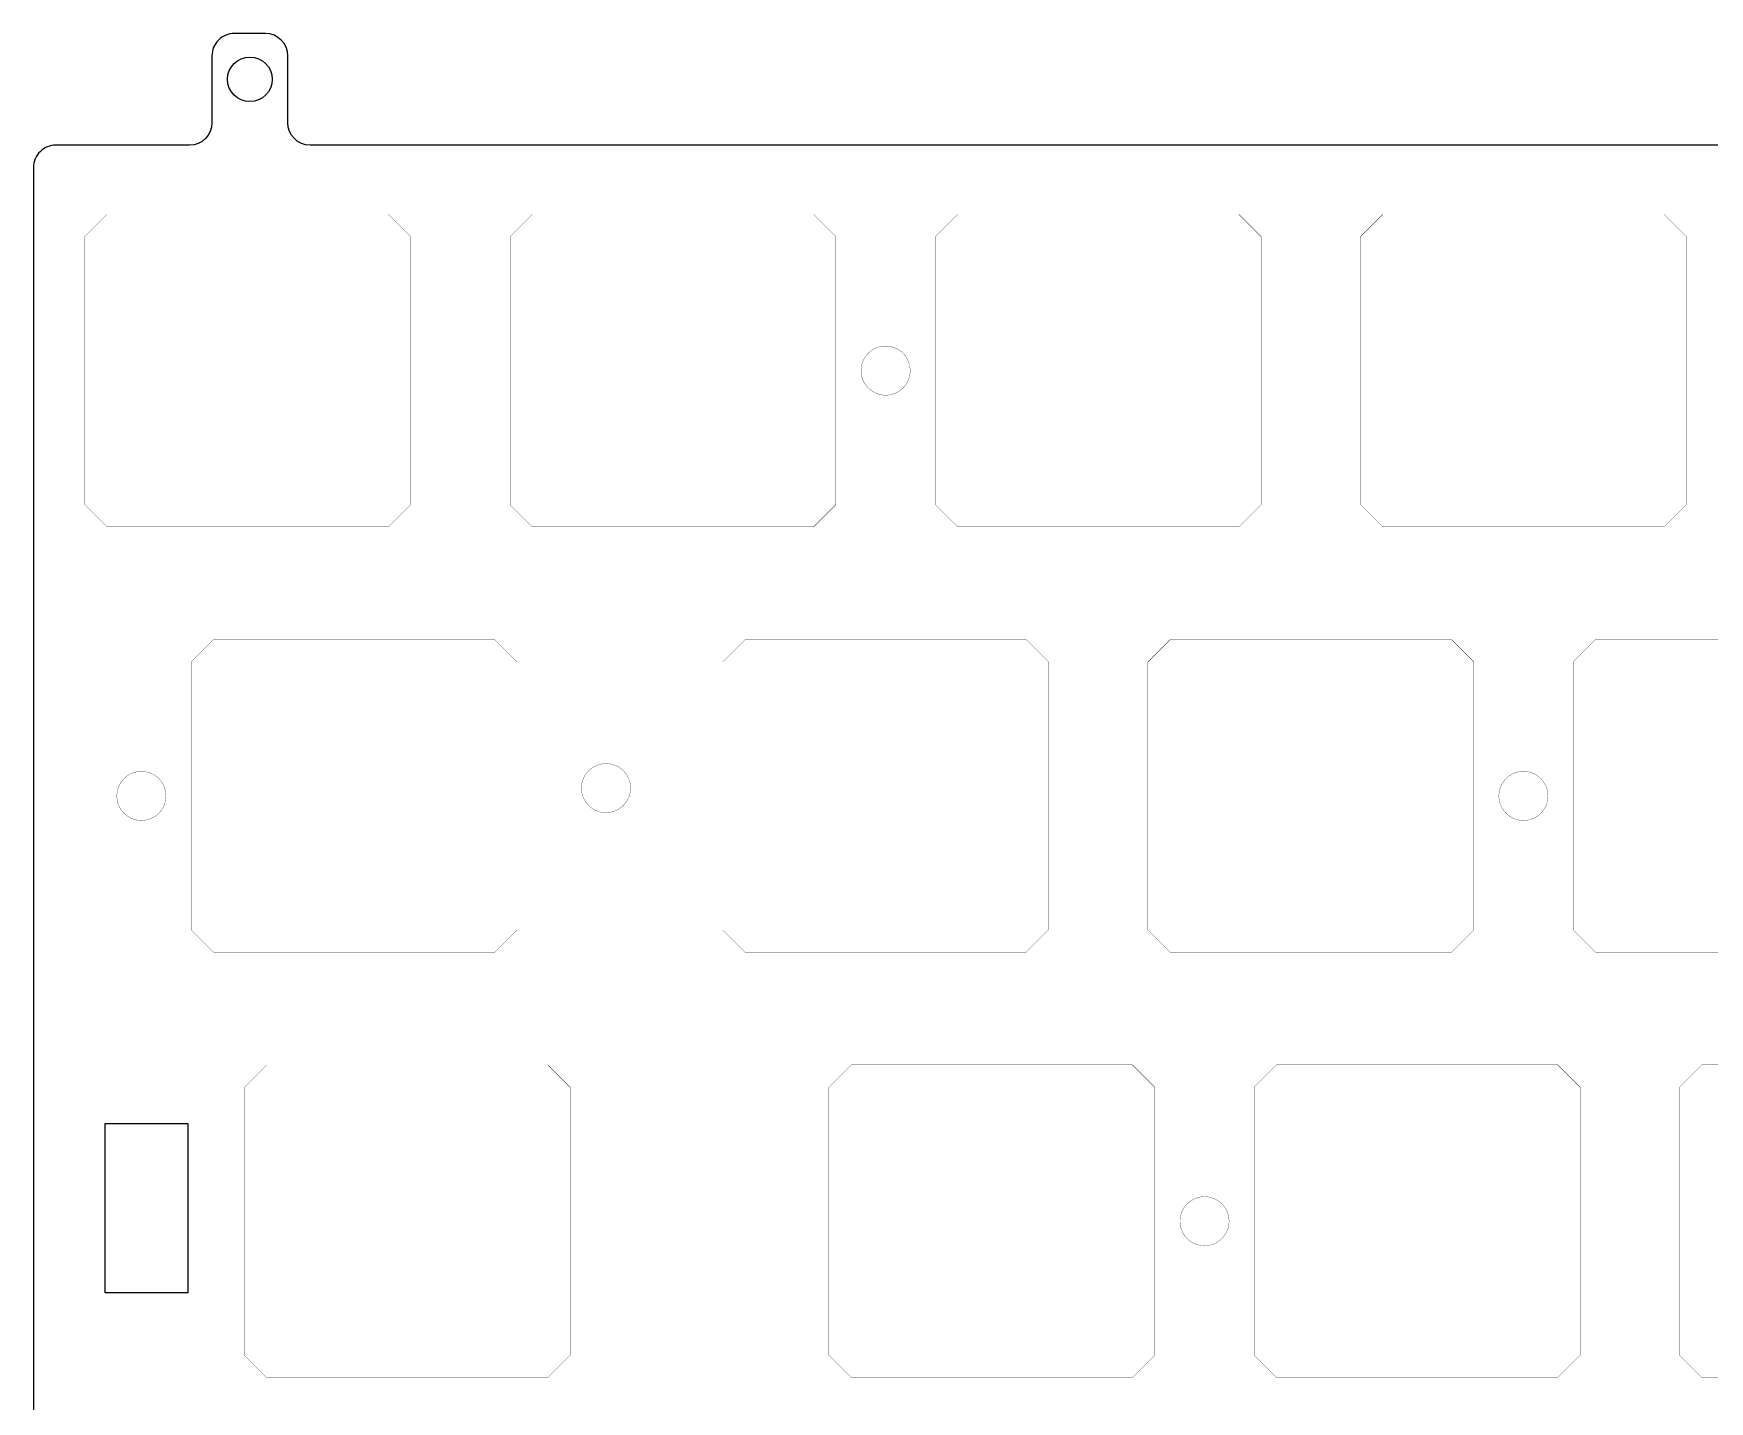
# Model space of a CAD drawing. Header units: millimetres. Extents: x 119 to 405, y 14 to 121.
# Drawn here: x 119 to 194.1, y 59.4 to 120.7 of the extents above; entities that cross this region are included whole.
import ezdxf

# ---------------------------------------------------------------- set-up
doc = ezdxf.new("R2010")
doc.units = ezdxf.units.MM
doc.layers.add('Mechanical1', color=6, linetype='Continuous')

msp = doc.modelspace()

# ---------------------------------------------------------------- linework, layer by layer
at = {"color": 7, "true_color": 0xffffff}
for points in [[(128.0041860853462, 120.7095277672248, 0.4142135623730951), (127.0041860853462, 119.7095277672248), (127.0041860853489, 116.7095272257442, -0.4142135623730951), (126.0041860853471, 115.7095272257442), (120.0121130444558, 115.7095272257451, 0.4142135623733615), (119.0121130444558, 114.7095272257437), (119.0121130444558, 20.25972022574399, 0.4142135623729621), (120.0121130444558, 19.25972022574422), (126.0041860853471, 19.25972022574422, -0.4142135623730951), (127.0041860853462, 18.25972022574376), (127.0041860853489, 15.25971968426313, 0.4142135623730951), (128.0041860853462, 14.25971968426313)], [(216.225475146708, 116.7095272257442), (216.2254751467072, 119.709527199234, 0.4142135623730951), (215.2254751467071, 120.709527199234), (213.8254751467093, 120.709527199234, 0.4142135623730951), (212.8254751467093, 119.709527199234), (212.8254751467066, 116.7095272257442, -0.4142135623730951), (211.8254751467066, 115.7095272257437), (131.4041860682009, 115.7095277723691, -0.4142135573506752), (130.4041860853485, 116.7095277723691), (130.4041860853458, 119.7095277672248, 0.4142135623730951), (129.4041860853467, 120.7095277672248), (128.0041860853462, 120.7095277672248)]]:
    msp.add_lwpolyline(points, format="xyb", dxfattribs=at)
msp.add_lwpolyline([(122.2194198034904, 71.8844711986136), (125.9183261459893, 71.8844711986136), (125.9183261459893, 64.30881643587657), (122.2194198034904, 64.30881643587657)], close=True, dxfattribs=at)
msp.add_circle((128.7041838861769, 118.6579248284698), 1, dxfattribs=at)
at = {"layer": 'Mechanical1', "color": 7, "true_color": 0xffffff}
for points, const_width in [([(121.3091179238799, 111.6108853479851), (122.3091184638797, 112.6108858879851)], 0.0127), ([(121.6091173238801, 112.1108868879852), (121.6091198638805, 112.1108868879852)], 0.00100076), ([(122.3091184638797, 112.6108858879851), (134.9091186638798, 112.6108858879851)], 0.0127), ([(134.9091186638798, 112.6108858879851), (135.9091192038795, 111.6108853479851)], 0.0127), ([(140.3591179238801, 111.6108853479851), (141.3591184638799, 112.6108858879851)], 0.0127), ([(141.3591184638799, 112.6108858879851), (153.9591186638799, 112.6108858879851)], 0.0127), ([(153.9591186638799, 112.6108858879851), (154.9591192038806, 111.6108853479851)], 0.0127), ([(159.4091179238803, 111.6108853479851), (160.4091184638801, 112.6108858879851)], 0.0127), ([(160.4091184638801, 112.6108858879851), (173.0091186638801, 112.6108858879851)], 0.0127), ([(173.0091186638801, 112.6108858879851), (174.0091192038799, 111.6108853479851)], 0.0127), ([(178.4591179238796, 111.6108853479851), (179.4591184638802, 112.6108858879851)], 0.0127), ([(179.4591184638802, 112.6108858879851), (192.0591186638803, 112.6108858879851)], 0.0127), ([(192.0591186638803, 112.6108858879851), (193.05911920388, 111.6108853479851)], 0.0127), ([(121.3091179238799, 99.61088648798511), (121.3091179238799, 111.6108853479851)], 0.0127), ([(135.9091192038795, 99.61088648798511), (135.9091192038795, 111.6108853479851)], 0.0127), ([(140.3591179238801, 99.61088648798511), (140.3591179238801, 111.6108853479851)], 0.0127), ([(154.9591192038806, 99.61088648798511), (154.9591192038806, 111.6108853479851)], 0.0127), ([(159.4091179238803, 99.61088648798511), (159.4091179238803, 111.6108853479851)], 0.0127), ([(174.0091192038799, 99.61088648798511), (174.0091192038799, 111.6108853479851)], 0.0127), ([(178.4591179238796, 99.61088648798511), (178.4591179238796, 111.6108853479851)], 0.0127), ([(193.05911920388, 99.61088648798511), (193.05911920388, 111.6108853479851)], 0.0127), ([(121.3091179238799, 99.61088648798511), (122.3091184638797, 98.61088594798514)], 0.0127), ([(134.9091186638798, 98.61088594798514), (135.9091192038795, 99.61088648798511)], 0.0127), ([(140.3591179238801, 99.61088648798511), (141.3591184638799, 98.61088594798514)], 0.0127), ([(153.9591186638799, 98.61088594798514), (154.9591192038806, 99.61088648798511)], 0.0127), ([(159.4091179238803, 99.61088648798511), (160.4091184638801, 98.61088594798514)], 0.0127), ([(173.0091186638801, 98.61088594798514), (174.0091192038799, 99.61088648798511)], 0.0127), ([(178.4591179238796, 99.61088648798511), (179.4591184638802, 98.61088594798514)], 0.0127), ([(192.0591186638803, 98.61088594798514), (193.05911920388, 99.61088648798511)], 0.0127), ([(122.3091184638797, 98.61088594798514), (134.9091186638798, 98.61088594798514)], 0.0127), ([(141.3591184638799, 98.61088594798514), (153.9591186638799, 98.61088594798514)], 0.0127), ([(160.4091184638801, 98.61088594798514), (173.0091186638801, 98.61088594798514)], 0.0127), ([(179.4591184638802, 98.61088594798514), (192.0591186638803, 98.61088594798514)], 0.0127), ([(126.0716179238807, 92.56088534798516), (127.0716184638804, 93.56088588798514)], 0.0127), ([(127.0716184638804, 93.56088588798514), (139.6716186638805, 93.56088588798514)], 0.0127), ([(139.6716186638805, 93.56088588798514), (140.6716192038802, 92.56088534798516)], 0.0127), ([(149.8841179238807, 92.56088534798516), (150.8841184638804, 93.56088588798514)], 0.0127), ([(150.8841184638804, 93.56088588798514), (163.4841186638805, 93.56088588798514)], 0.0127), ([(163.4841186638805, 93.56088588798514), (164.4841192038802, 92.56088534798516)], 0.0127), ([(168.93411792388, 92.56088534798516), (169.9341184638797, 93.56088588798514)], 0.0127), ([(169.9341184638797, 93.56088588798514), (182.5341186638798, 93.56088588798514)], 0.0127), ([(182.5341186638798, 93.56088588798514), (183.5341192038795, 92.56088534798516)], 0.0127), ([(187.9841179238801, 92.56088534798516), (188.9841184638799, 93.56088588798514)], 0.0127), ([(188.9841184638799, 93.56088588798514), (201.5841186638799, 93.56088588798514)], 0.0127), ([(126.0716179238807, 80.56088648798516), (126.0716179238807, 92.56088534798516)], 0.0127), ([(140.6716192038802, 80.56088648798516), (140.6716192038802, 92.56088534798516)], 0.0127), ([(149.8841179238807, 80.56088648798516), (149.8841179238807, 92.56088534798516)], 0.0127), ([(164.4841192038802, 80.56088648798516), (164.4841192038802, 92.56088534798516)], 0.0127), ([(168.93411792388, 80.56088648798516), (168.93411792388, 92.56088534798516)], 0.0127), ([(183.5341192038795, 80.56088648798516), (183.5341192038795, 92.56088534798516)], 0.0127), ([(187.9841179238801, 80.56088648798516), (187.9841179238801, 92.56088534798516)], 0.0127), ([(126.0716179238807, 80.56088648798516), (127.0716184638804, 79.56088594798518)], 0.0127), ([(139.6716186638805, 79.56088594798518), (140.6716192038802, 80.56088648798516)], 0.0127), ([(149.8841179238807, 80.56088648798516), (150.8841184638804, 79.56088594798518)], 0.0127), ([(163.4841186638805, 79.56088594798518), (164.4841192038802, 80.56088648798516)], 0.0127), ([(168.93411792388, 80.56088648798516), (169.9341184638797, 79.56088594798518)], 0.0127), ([(182.5341186638798, 79.56088594798518), (183.5341192038795, 80.56088648798516)], 0.0127), ([(187.9841179238801, 80.56088648798516), (188.9841184638799, 79.56088594798518)], 0.0127), ([(127.0716184638804, 79.56088594798518), (139.6716186638805, 79.56088594798518)], 0.0127), ([(150.8841184638804, 79.56088594798518), (163.4841186638805, 79.56088594798518)], 0.0127), ([(169.9341184638797, 79.56088594798518), (182.5341186638798, 79.56088594798518)], 0.0127), ([(188.9841184638799, 79.56088594798518), (201.5841186638799, 79.56088594798518)], 0.0127), ([(128.4528679238806, 73.50771034798515), (129.4528684638803, 74.50771088798513)], 0.0127), ([(129.4528684638803, 74.50771088798513), (142.0528686638804, 74.50771088798513)], 0.0127), ([(142.0528686638804, 74.50771088798513), (143.0528692038806, 73.50771034798515)], 0.0127), ([(154.6466179238796, 73.5108853479852), (155.6466184638802, 74.51088588798518)], 0.0127), ([(154.6466179238805, 73.50771034798515), (155.6466184638802, 74.50771088798513)], 0.0127), ([(155.6466184638802, 74.51088588798518), (168.2466186638803, 74.51088588798518)], 0.0127), ([(155.6466184638802, 74.50771088798513), (168.2466186638803, 74.50771088798513)], 0.0127), ([(168.2466186638803, 74.51088588798518), (169.24661920388, 73.5108853479852)], 0.0127), ([(168.2466186638803, 74.50771088798513), (169.2466192038805, 73.50771034798515)], 0.0127), ([(173.6966179238807, 73.5108853479852), (174.6966184638804, 74.51088588798518)], 0.0127), ([(174.6966184638804, 74.51088588798518), (187.2966186638805, 74.51088588798518)], 0.0127), ([(187.2966186638805, 74.51088588798518), (188.2966192038802, 73.5108853479852)], 0.0127), ([(192.7466179238799, 73.5108853479852), (193.7466184638797, 74.51088588798518)], 0.0127), ([(193.7466184638797, 74.51088588798518), (206.3466186638798, 74.51088588798518)], 0.0127), ([(128.4528679238806, 61.50771148798515), (128.4528679238806, 73.50771034798515)], 0.0127), ([(143.0528692038806, 61.50771148798515), (143.0528692038806, 73.50771034798515)], 0.0127), ([(154.6466179238796, 61.5108864879852), (154.6466179238796, 73.5108853479852)], 0.0127), ([(154.6466179238805, 61.50771148798515), (154.6466179238805, 73.50771034798515)], 0.0127), ([(169.24661920388, 61.5108864879852), (169.24661920388, 73.5108853479852)], 0.0127), ([(169.2466192038805, 61.50771148798515), (169.2466192038805, 73.50771034798515)], 0.0127), ([(173.6966179238807, 61.5108864879852), (173.6966179238807, 73.5108853479852)], 0.0127), ([(188.2966192038802, 61.5108864879852), (188.2966192038802, 73.5108853479852)], 0.0127), ([(192.7466179238799, 61.5108864879852), (192.7466179238799, 73.5108853479852)], 0.0127), ([(128.4528679238806, 61.50771148798515), (129.4528684638803, 60.50771094798517)], 0.0127), ([(142.0528686638804, 60.50771094798517), (143.0528692038806, 61.50771148798515)], 0.0127), ([(154.6466179238796, 61.5108864879852), (155.6466184638802, 60.51088594798523)], 0.0127), ([(154.6466179238805, 61.50771148798515), (155.6466184638802, 60.50771094798517)], 0.0127), ([(168.2466186638803, 60.51088594798523), (169.24661920388, 61.5108864879852)], 0.0127), ([(168.2466186638803, 60.50771094798517), (169.2466192038805, 61.50771148798515)], 0.0127), ([(173.6966179238807, 61.5108864879852), (174.6966184638804, 60.51088594798523)], 0.0127), ([(187.2966186638805, 60.51088594798523), (188.2966192038802, 61.5108864879852)], 0.0127), ([(192.7466179238799, 61.5108864879852), (193.7466184638797, 60.51088594798523)], 0.0127), ([(129.4528684638803, 60.50771094798517), (142.0528686638804, 60.50771094798517)], 0.0127), ([(155.6466184638802, 60.51088594798523), (168.2466186638803, 60.51088594798523)], 0.0127), ([(155.6466184638802, 60.50771094798517), (168.2466186638803, 60.50771094798517)], 0.0127), ([(174.6966184638804, 60.51088594798523), (187.2966186638805, 60.51088594798523)], 0.0127), ([(193.7466184638797, 60.51088594798523), (206.3466186638798, 60.51088594798523)], 0.0127)]:
    msp.add_lwpolyline(points, dxfattribs=dict(at, const_width=const_width))
for points, const_width in [([(121.6088684038804, 112.1108868879852, 1), (121.6093662438797, 112.1108868879852, 1)], 0.00050038), ([(121.60887094388, 112.1108868879852, 1), (121.6093687838802, 112.1108868879852, 1)], 0.00050038), ([(122.3059434638799, 112.6108858879851, 1), (122.3122934638795, 112.6108858879851, 1)], 0.00635), ([(122.3059434638799, 112.6108858879851, 1), (122.3122934638795, 112.6108858879851, 1)], 0.00635), ([(134.9059436638799, 112.6108858879851, 1), (134.9122936638796, 112.6108858879851, 1)], 0.00635), ([(134.9059436638799, 112.6108858879851, 1), (134.9122936638796, 112.6108858879851, 1)], 0.00635), ([(141.35594346388, 112.6108858879851, 1), (141.3622934638797, 112.6108858879851, 1)], 0.00635), ([(141.35594346388, 112.6108858879851, 1), (141.3622934638797, 112.6108858879851, 1)], 0.00635), ([(153.9559436638801, 112.6108858879851, 1), (153.9622936638807, 112.6108858879851, 1)], 0.00635), ([(153.9559436638801, 112.6108858879851, 1), (153.9622936638807, 112.6108858879851, 1)], 0.00635), ([(160.4059434638802, 112.6108858879851, 1), (160.4122934638799, 112.6108858879851, 1)], 0.00635), ([(160.4059434638802, 112.6108858879851, 1), (160.4122934638799, 112.6108858879851, 1)], 0.00635), ([(173.0059436638803, 112.6108858879851, 1), (173.01229366388, 112.6108858879851, 1)], 0.00635), ([(173.0059436638803, 112.6108858879851, 1), (173.01229366388, 112.6108858879851, 1)], 0.00635), ([(179.4559434638795, 112.6108858879851, 1), (179.4622934638801, 112.6108858879851, 1)], 0.00635), ([(179.4559434638795, 112.6108858879851, 1), (179.4622934638801, 112.6108858879851, 1)], 0.00635), ([(192.0559436638796, 112.6108858879851, 1), (192.0622936638801, 112.6108858879851, 1)], 0.00635), ([(192.0559436638796, 112.6108858879851, 1), (192.0622936638801, 112.6108858879851, 1)], 0.00635), ([(121.3059429238801, 111.6108853479851, 1), (121.3122929238798, 111.6108853479851, 1)], 0.00635), ([(121.3059429238801, 111.6108853479851, 1), (121.3122929238798, 111.6108853479851, 1)], 0.00635), ([(135.9059442038797, 111.6108853479851, 1), (135.9122942038802, 111.6108853479851, 1)], 0.00635), ([(135.9059442038797, 111.6108853479851, 1), (135.9122942038802, 111.6108853479851, 1)], 0.00635), ([(140.3559429238803, 111.6108853479851, 1), (140.36229292388, 111.6108853479851, 1)], 0.00635), ([(140.3559429238803, 111.6108853479851, 1), (140.36229292388, 111.6108853479851, 1)], 0.00635), ([(154.9559442038798, 111.6108853479851, 1), (154.9622942038804, 111.6108853479851, 1)], 0.00635), ([(154.9559442038798, 111.6108853479851, 1), (154.9622942038804, 111.6108853479851, 1)], 0.00635), ([(159.4059429238805, 111.6108853479851, 1), (159.4122929238801, 111.6108853479851, 1)], 0.00635), ([(159.4059429238805, 111.6108853479851, 1), (159.4122929238801, 111.6108853479851, 1)], 0.00635), ([(174.00594420388, 111.6108853479851, 1), (174.0122942038797, 111.6108853479851, 1)], 0.00635), ([(174.00594420388, 111.6108853479851, 1), (174.0122942038797, 111.6108853479851, 1)], 0.00635), ([(178.4559429238798, 111.6108853479851, 1), (178.4622929238803, 111.6108853479851, 1)], 0.00635), ([(178.4559429238798, 111.6108853479851, 1), (178.4622929238803, 111.6108853479851, 1)], 0.00635), ([(193.0559442038802, 111.6108853479851, 1), (193.0622942038799, 111.6108853479851, 1)], 0.00635), ([(193.0559442038802, 111.6108853479851, 1), (193.0622942038799, 111.6108853479851, 1)], 0.00635), ([(157.1809435638806, 106.7108875279851, 1), (157.1872935638803, 106.7108875279851, 1)], 0.00635), ([(157.1809435638806, 106.7108875279851, 1), (157.1872935638803, 106.7108875279851, 1)], 0.00635), ([(156.0809432238802, 105.6108871879852, 1), (156.0872932238799, 105.6108871879852, 1)], 0.00635), ([(156.0809432238802, 105.6108871879852, 1), (156.0872932238799, 105.6108871879852, 1)], 0.00635), ([(158.2809439038801, 105.6108871879852, 1), (158.2872939038807, 105.6108871879852, 1)], 0.00635), ([(158.2809439038801, 105.6108871879852, 1), (158.2872939038807, 105.6108871879852, 1)], 0.00635), ([(157.1809435638806, 104.5108868479852, 1), (157.1872935638803, 104.5108868479852, 1)], 0.00635), ([(157.1809435638806, 104.5108868479852, 1), (157.1872935638803, 104.5108868479852, 1)], 0.00635), ([(121.3059429238801, 99.61088648798511, 1), (121.3122929238798, 99.61088648798511, 1)], 0.00635), ([(121.3059429238801, 99.61088648798511, 1), (121.3122929238798, 99.61088648798511, 1)], 0.00635), ([(135.9059442038797, 99.61088648798511, 1), (135.9122942038802, 99.61088648798511, 1)], 0.00635), ([(135.9059442038797, 99.61088648798511, 1), (135.9122942038802, 99.61088648798511, 1)], 0.00635), ([(140.3559429238803, 99.61088648798511, 1), (140.36229292388, 99.61088648798511, 1)], 0.00635), ([(140.3559429238803, 99.61088648798511, 1), (140.36229292388, 99.61088648798511, 1)], 0.00635), ([(154.9559442038798, 99.61088648798511, 1), (154.9622942038804, 99.61088648798511, 1)], 0.00635), ([(154.9559442038798, 99.61088648798511, 1), (154.9622942038804, 99.61088648798511, 1)], 0.00635), ([(159.4059429238805, 99.61088648798511, 1), (159.4122929238801, 99.61088648798511, 1)], 0.00635), ([(159.4059429238805, 99.61088648798511, 1), (159.4122929238801, 99.61088648798511, 1)], 0.00635), ([(174.00594420388, 99.61088648798511, 1), (174.0122942038797, 99.61088648798511, 1)], 0.00635), ([(174.00594420388, 99.61088648798511, 1), (174.0122942038797, 99.61088648798511, 1)], 0.00635), ([(178.4559429238798, 99.61088648798511, 1), (178.4622929238803, 99.61088648798511, 1)], 0.00635), ([(178.4559429238798, 99.61088648798511, 1), (178.4622929238803, 99.61088648798511, 1)], 0.00635), ([(193.0559442038802, 99.61088648798511, 1), (193.0622942038799, 99.61088648798511, 1)], 0.00635), ([(193.0559442038802, 99.61088648798511, 1), (193.0622942038799, 99.61088648798511, 1)], 0.00635), ([(122.3059434638799, 98.61088594798514, 1), (122.3122934638795, 98.61088594798514, 1)], 0.00635), ([(122.3059434638799, 98.61088594798514, 1), (122.3122934638795, 98.61088594798514, 1)], 0.00635), ([(134.9059436638799, 98.61088594798514, 1), (134.9122936638796, 98.61088594798514, 1)], 0.00635), ([(134.9059436638799, 98.61088594798514, 1), (134.9122936638796, 98.61088594798514, 1)], 0.00635), ([(141.35594346388, 98.61088594798514, 1), (141.3622934638797, 98.61088594798514, 1)], 0.00635), ([(141.35594346388, 98.61088594798514, 1), (141.3622934638797, 98.61088594798514, 1)], 0.00635), ([(153.9559436638801, 98.61088594798514, 1), (153.9622936638807, 98.61088594798514, 1)], 0.00635), ([(153.9559436638801, 98.61088594798514, 1), (153.9622936638807, 98.61088594798514, 1)], 0.00635), ([(160.4059434638802, 98.61088594798514, 1), (160.4122934638799, 98.61088594798514, 1)], 0.00635), ([(160.4059434638802, 98.61088594798514, 1), (160.4122934638799, 98.61088594798514, 1)], 0.00635), ([(173.0059436638803, 98.61088594798514, 1), (173.01229366388, 98.61088594798514, 1)], 0.00635), ([(173.0059436638803, 98.61088594798514, 1), (173.01229366388, 98.61088594798514, 1)], 0.00635), ([(179.4559434638795, 98.61088594798514, 1), (179.4622934638801, 98.61088594798514, 1)], 0.00635), ([(179.4559434638795, 98.61088594798514, 1), (179.4622934638801, 98.61088594798514, 1)], 0.00635), ([(192.0559436638796, 98.61088594798514, 1), (192.0622936638801, 98.61088594798514, 1)], 0.00635), ([(192.0559436638796, 98.61088594798514, 1), (192.0622936638801, 98.61088594798514, 1)], 0.00635), ([(127.0684434638806, 93.56088588798514, 1), (127.0747934638802, 93.56088588798514, 1)], 0.00635), ([(127.0684434638806, 93.56088588798514, 1), (127.0747934638802, 93.56088588798514, 1)], 0.00635), ([(139.6684436638807, 93.56088588798514, 1), (139.6747936638803, 93.56088588798514, 1)], 0.00635), ([(139.6684436638807, 93.56088588798514, 1), (139.6747936638803, 93.56088588798514, 1)], 0.00635), ([(150.8809434638806, 93.56088588798514, 1), (150.8872934638803, 93.56088588798514, 1)], 0.00635), ([(150.8809434638806, 93.56088588798514, 1), (150.8872934638803, 93.56088588798514, 1)], 0.00635), ([(163.4809436638807, 93.56088588798514, 1), (163.4872936638803, 93.56088588798514, 1)], 0.00635), ([(163.4809436638807, 93.56088588798514, 1), (163.4872936638803, 93.56088588798514, 1)], 0.00635), ([(169.9309434638799, 93.56088588798514, 1), (169.9372934638795, 93.56088588798514, 1)], 0.00635), ([(169.9309434638799, 93.56088588798514, 1), (169.9372934638795, 93.56088588798514, 1)], 0.00635), ([(182.5309436638799, 93.56088588798514, 1), (182.5372936638796, 93.56088588798514, 1)], 0.00635), ([(182.5309436638799, 93.56088588798514, 1), (182.5372936638796, 93.56088588798514, 1)], 0.00635), ([(188.9809434638801, 93.56088588798514, 1), (188.9872934638806, 93.56088588798514, 1)], 0.00635), ([(188.9809434638801, 93.56088588798514, 1), (188.9872934638806, 93.56088588798514, 1)], 0.00635), ([(126.0684429238799, 92.56088534798516, 1), (126.0747929238796, 92.56088534798516, 1)], 0.00635), ([(126.0684429238799, 92.56088534798516, 1), (126.0747929238796, 92.56088534798516, 1)], 0.00635), ([(140.6684442038804, 92.56088534798516, 1), (140.6747942038801, 92.56088534798516, 1)], 0.00635), ([(140.6684442038804, 92.56088534798516, 1), (140.6747942038801, 92.56088534798516, 1)], 0.00635), ([(149.8809429238799, 92.56088534798516, 1), (149.8872929238796, 92.56088534798516, 1)], 0.00635), ([(149.8809429238799, 92.56088534798516, 1), (149.8872929238796, 92.56088534798516, 1)], 0.00635), ([(164.4809442038804, 92.56088534798516, 1), (164.4872942038801, 92.56088534798516, 1)], 0.00635), ([(164.4809442038804, 92.56088534798516, 1), (164.4872942038801, 92.56088534798516, 1)], 0.00635), ([(168.9309429238801, 92.56088534798516, 1), (168.9372929238798, 92.56088534798516, 1)], 0.00635), ([(168.9309429238801, 92.56088534798516, 1), (168.9372929238798, 92.56088534798516, 1)], 0.00635), ([(183.5309442038797, 92.56088534798516, 1), (183.5372942038802, 92.56088534798516, 1)], 0.00635), ([(183.5309442038797, 92.56088534798516, 1), (183.5372942038802, 92.56088534798516, 1)], 0.00635), ([(187.9809429238803, 92.56088534798516, 1), (187.98729292388, 92.56088534798516, 1)], 0.00635), ([(187.9809429238803, 92.56088534798516, 1), (187.98729292388, 92.56088534798516, 1)], 0.00635), ([(144.6559444838803, 88.01088682798502, 1), (144.66229448388, 88.01088682798502, 1)], 0.00635), ([(144.6559444838803, 88.01088682798502, 1), (144.66229448388, 88.01088682798502, 1)], 0.00635), ([(123.8434435638801, 87.66088752798498, 1), (123.8497935638806, 87.66088752798498, 1)], 0.00635), ([(123.8434435638801, 87.66088752798498, 1), (123.8497935638806, 87.66088752798498, 1)], 0.00635), ([(185.7559435638795, 87.66088752798498, 1), (185.7622935638801, 87.66088752798498, 1)], 0.00635), ([(185.7559435638795, 87.66088752798498, 1), (185.7622935638801, 87.66088752798498, 1)], 0.00635), ([(122.7434432238806, 86.56088718798526, 1), (122.7497932238802, 86.56088718798526, 1)], 0.00635), ([(122.7434432238806, 86.56088718798526, 1), (122.7497932238802, 86.56088718798526, 1)], 0.00635), ([(124.9434439038796, 86.56088718798526, 1), (124.9497939038801, 86.56088718798526, 1)], 0.00635), ([(124.9434439038796, 86.56088718798526, 1), (124.9497939038801, 86.56088718798526, 1)], 0.00635), ([(143.5559441438799, 86.91088648798507, 1), (143.5622941438796, 86.91088648798507, 1)], 0.00635), ([(143.5559441438799, 86.91088648798507, 1), (143.5622941438796, 86.91088648798507, 1)], 0.00635), ([(145.7559448238798, 86.91088648798507, 1), (145.7622948238804, 86.91088648798507, 1)], 0.00635), ([(145.7559448238798, 86.91088648798507, 1), (145.7622948238804, 86.91088648798507, 1)], 0.00635), ([(184.65594322388, 86.56088718798526, 1), (184.6622932238806, 86.56088718798526, 1)], 0.00635), ([(184.65594322388, 86.56088718798526, 1), (184.6622932238806, 86.56088718798526, 1)], 0.00635), ([(186.8559439038799, 86.56088718798526, 1), (186.8622939038796, 86.56088718798526, 1)], 0.00635), ([(186.8559439038799, 86.56088718798526, 1), (186.8622939038796, 86.56088718798526, 1)], 0.00635), ([(144.6559444838803, 85.81088614798512, 1), (144.66229448388, 85.81088614798512, 1)], 0.00635), ([(144.6559444838803, 85.81088614798512, 1), (144.66229448388, 85.81088614798512, 1)], 0.00635), ([(123.8434435638801, 85.46088684798508, 1), (123.8497935638806, 85.46088684798508, 1)], 0.00635), ([(123.8434435638801, 85.46088684798508, 1), (123.8497935638806, 85.46088684798508, 1)], 0.00635), ([(185.7559435638795, 85.46088684798508, 1), (185.7622935638801, 85.46088684798508, 1)], 0.00635), ([(185.7559435638795, 85.46088684798508, 1), (185.7622935638801, 85.46088684798508, 1)], 0.00635), ([(126.0684429238799, 80.56088648798516, 1), (126.0747929238796, 80.56088648798516, 1)], 0.00635), ([(126.0684429238799, 80.56088648798516, 1), (126.0747929238796, 80.56088648798516, 1)], 0.00635), ([(140.6684442038804, 80.56088648798516, 1), (140.6747942038801, 80.56088648798516, 1)], 0.00635), ([(140.6684442038804, 80.56088648798516, 1), (140.6747942038801, 80.56088648798516, 1)], 0.00635), ([(149.8809429238799, 80.56088648798516, 1), (149.8872929238796, 80.56088648798516, 1)], 0.00635), ([(149.8809429238799, 80.56088648798516, 1), (149.8872929238796, 80.56088648798516, 1)], 0.00635), ([(164.4809442038804, 80.56088648798516, 1), (164.4872942038801, 80.56088648798516, 1)], 0.00635), ([(164.4809442038804, 80.56088648798516, 1), (164.4872942038801, 80.56088648798516, 1)], 0.00635), ([(168.9309429238801, 80.56088648798516, 1), (168.9372929238798, 80.56088648798516, 1)], 0.00635), ([(168.9309429238801, 80.56088648798516, 1), (168.9372929238798, 80.56088648798516, 1)], 0.00635), ([(183.5309442038797, 80.56088648798516, 1), (183.5372942038802, 80.56088648798516, 1)], 0.00635), ([(183.5309442038797, 80.56088648798516, 1), (183.5372942038802, 80.56088648798516, 1)], 0.00635), ([(187.9809429238803, 80.56088648798516, 1), (187.98729292388, 80.56088648798516, 1)], 0.00635), ([(187.9809429238803, 80.56088648798516, 1), (187.98729292388, 80.56088648798516, 1)], 0.00635), ([(127.0684434638806, 79.56088594798518, 1), (127.0747934638802, 79.56088594798518, 1)], 0.00635), ([(127.0684434638806, 79.56088594798518, 1), (127.0747934638802, 79.56088594798518, 1)], 0.00635), ([(139.6684436638807, 79.56088594798518, 1), (139.6747936638803, 79.56088594798518, 1)], 0.00635), ([(139.6684436638807, 79.56088594798518, 1), (139.6747936638803, 79.56088594798518, 1)], 0.00635), ([(150.8809434638806, 79.56088594798518, 1), (150.8872934638803, 79.56088594798518, 1)], 0.00635), ([(150.8809434638806, 79.56088594798518, 1), (150.8872934638803, 79.56088594798518, 1)], 0.00635), ([(163.4809436638807, 79.56088594798518, 1), (163.4872936638803, 79.56088594798518, 1)], 0.00635), ([(163.4809436638807, 79.56088594798518, 1), (163.4872936638803, 79.56088594798518, 1)], 0.00635), ([(169.9309434638799, 79.56088594798518, 1), (169.9372934638795, 79.56088594798518, 1)], 0.00635), ([(169.9309434638799, 79.56088594798518, 1), (169.9372934638795, 79.56088594798518, 1)], 0.00635), ([(182.5309436638799, 79.56088594798518, 1), (182.5372936638796, 79.56088594798518, 1)], 0.00635), ([(182.5309436638799, 79.56088594798518, 1), (182.5372936638796, 79.56088594798518, 1)], 0.00635), ([(188.9809434638801, 79.56088594798518, 1), (188.9872934638806, 79.56088594798518, 1)], 0.00635), ([(188.9809434638801, 79.56088594798518, 1), (188.9872934638806, 79.56088594798518, 1)], 0.00635), ([(129.4496934638805, 74.50771088798513, 1), (129.4560434638801, 74.50771088798513, 1)], 0.00635), ([(129.4496934638805, 74.50771088798513, 1), (129.4560434638801, 74.50771088798513, 1)], 0.00635), ([(142.0496936638806, 74.50771088798513, 1), (142.0560436638807, 74.50771088798513, 1)], 0.00635), ([(142.0496936638806, 74.50771088798513, 1), (142.0560436638807, 74.50771088798513, 1)], 0.00635), ([(155.6434434638795, 74.51088588798518, 1), (155.6497934638801, 74.51088588798518, 1)], 0.00635), ([(155.6434434638795, 74.51088588798518, 1), (155.6497934638801, 74.51088588798518, 1)], 0.00635), ([(155.6434434638804, 74.50771088798513, 1), (155.6497934638805, 74.50771088798513, 1)], 0.00635), ([(155.6434434638804, 74.50771088798513, 1), (155.6497934638805, 74.50771088798513, 1)], 0.00635), ([(168.2434436638796, 74.51088588798518, 1), (168.2497936638801, 74.51088588798518, 1)], 0.00635), ([(168.2434436638796, 74.51088588798518, 1), (168.2497936638801, 74.51088588798518, 1)], 0.00635), ([(174.6934434638806, 74.51088588798518, 1), (174.6997934638802, 74.51088588798518, 1)], 0.00635), ([(174.6934434638806, 74.51088588798518, 1), (174.6997934638802, 74.51088588798518, 1)], 0.00635), ([(187.2934436638806, 74.51088588798518, 1), (187.2997936638803, 74.51088588798518, 1)], 0.00635), ([(187.2934436638806, 74.51088588798518, 1), (187.2997936638803, 74.51088588798518, 1)], 0.00635), ([(193.7434434638799, 74.51088588798518, 1), (193.7497934638795, 74.51088588798518, 1)], 0.00635), ([(193.7434434638799, 74.51088588798518, 1), (193.7497934638795, 74.51088588798518, 1)], 0.00635), ([(128.4496929238803, 73.50771034798515, 1), (128.4560429238804, 73.50771034798515, 1)], 0.00635), ([(128.4496929238803, 73.50771034798515, 1), (128.4560429238804, 73.50771034798515, 1)], 0.00635), ([(143.0496942038803, 73.50771034798515, 1), (143.0560442038804, 73.50771034798515, 1)], 0.00635), ([(143.0496942038803, 73.50771034798515, 1), (143.0560442038804, 73.50771034798515, 1)], 0.00635), ([(154.6434429238797, 73.5108853479852, 1), (154.6497929238803, 73.5108853479852, 1)], 0.00635), ([(154.6434429238797, 73.5108853479852, 1), (154.6497929238803, 73.5108853479852, 1)], 0.00635), ([(154.6434429238806, 73.50771034798515, 1), (154.6497929238803, 73.50771034798515, 1)], 0.00635), ([(154.6434429238806, 73.50771034798515, 1), (154.6497929238803, 73.50771034798515, 1)], 0.00635), ([(169.2434442038802, 73.5108853479852, 1), (169.2497942038799, 73.5108853479852, 1)], 0.00635), ([(169.2434442038802, 73.5108853479852, 1), (169.2497942038799, 73.5108853479852, 1)], 0.00635), ([(169.2434442038802, 73.50771034798515, 1), (169.2497942038803, 73.50771034798515, 1)], 0.00635), ([(169.2434442038802, 73.50771034798515, 1), (169.2497942038803, 73.50771034798515, 1)], 0.00635), ([(173.6934429238799, 73.5108853479852, 1), (173.6997929238796, 73.5108853479852, 1)], 0.00635), ([(173.6934429238799, 73.5108853479852, 1), (173.6997929238796, 73.5108853479852, 1)], 0.00635), ([(188.2934442038804, 73.5108853479852, 1), (188.2997942038801, 73.5108853479852, 1)], 0.00635), ([(188.2934442038804, 73.5108853479852, 1), (188.2997942038801, 73.5108853479852, 1)], 0.00635), ([(192.7434429238801, 73.5108853479852, 1), (192.7497929238798, 73.5108853479852, 1)], 0.00635), ([(192.7434429238801, 73.5108853479852, 1), (192.7497929238798, 73.5108853479852, 1)], 0.00635), ([(171.4684435638801, 68.61088752798503, 1), (171.4747935638806, 68.61088752798503, 1)], 0.00635), ([(171.4684435638801, 68.61088752798503, 1), (171.4747935638806, 68.61088752798503, 1)], 0.00635), ([(170.3684432238806, 67.51088718798508, 1), (170.3747932238802, 67.51088718798508, 1)], 0.00635), ([(170.3684432238806, 67.51088718798508, 1), (170.3747932238802, 67.51088718798508, 1)], 0.00635), ([(172.5684439038796, 67.51088718798508, 1), (172.5747939038801, 67.51088718798508, 1)], 0.00635), ([(172.5684439038796, 67.51088718798508, 1), (172.5747939038801, 67.51088718798508, 1)], 0.00635), ([(171.4684435638801, 66.41088684798513, 1), (171.4747935638806, 66.41088684798513, 1)], 0.00635), ([(171.4684435638801, 66.41088684798513, 1), (171.4747935638806, 66.41088684798513, 1)], 0.00635), ([(128.4496929238803, 61.50771148798515, 1), (128.4560429238804, 61.50771148798515, 1)], 0.00635), ([(128.4496929238803, 61.50771148798515, 1), (128.4560429238804, 61.50771148798515, 1)], 0.00635), ([(143.0496942038803, 61.50771148798515, 1), (143.0560442038804, 61.50771148798515, 1)], 0.00635), ([(143.0496942038803, 61.50771148798515, 1), (143.0560442038804, 61.50771148798515, 1)], 0.00635), ([(154.6434429238797, 61.5108864879852, 1), (154.6497929238803, 61.5108864879852, 1)], 0.00635), ([(154.6434429238797, 61.5108864879852, 1), (154.6497929238803, 61.5108864879852, 1)], 0.00635), ([(154.6434429238806, 61.50771148798515, 1), (154.6497929238803, 61.50771148798515, 1)], 0.00635), ([(154.6434429238806, 61.50771148798515, 1), (154.6497929238803, 61.50771148798515, 1)], 0.00635), ([(169.2434442038802, 61.5108864879852, 1), (169.2497942038799, 61.5108864879852, 1)], 0.00635), ([(169.2434442038802, 61.5108864879852, 1), (169.2497942038799, 61.5108864879852, 1)], 0.00635), ([(169.2434442038802, 61.50771148798515, 1), (169.2497942038803, 61.50771148798515, 1)], 0.00635), ([(169.2434442038802, 61.50771148798515, 1), (169.2497942038803, 61.50771148798515, 1)], 0.00635), ([(173.6934429238799, 61.5108864879852, 1), (173.6997929238796, 61.5108864879852, 1)], 0.00635), ([(173.6934429238799, 61.5108864879852, 1), (173.6997929238796, 61.5108864879852, 1)], 0.00635), ([(188.2934442038804, 61.5108864879852, 1), (188.2997942038801, 61.5108864879852, 1)], 0.00635), ([(188.2934442038804, 61.5108864879852, 1), (188.2997942038801, 61.5108864879852, 1)], 0.00635), ([(192.7434429238801, 61.5108864879852, 1), (192.7497929238798, 61.5108864879852, 1)], 0.00635), ([(192.7434429238801, 61.5108864879852, 1), (192.7497929238798, 61.5108864879852, 1)], 0.00635), ([(129.4496934638805, 60.50771094798517, 1), (129.4560434638801, 60.50771094798517, 1)], 0.00635), ([(129.4496934638805, 60.50771094798517, 1), (129.4560434638801, 60.50771094798517, 1)], 0.00635), ([(142.0496936638806, 60.50771094798517, 1), (142.0560436638807, 60.50771094798517, 1)], 0.00635), ([(142.0496936638806, 60.50771094798517, 1), (142.0560436638807, 60.50771094798517, 1)], 0.00635), ([(155.6434434638795, 60.51088594798523, 1), (155.6497934638801, 60.51088594798523, 1)], 0.00635), ([(155.6434434638795, 60.51088594798523, 1), (155.6497934638801, 60.51088594798523, 1)], 0.00635), ([(155.6434434638804, 60.50771094798517, 1), (155.6497934638805, 60.50771094798517, 1)], 0.00635), ([(155.6434434638804, 60.50771094798517, 1), (155.6497934638805, 60.50771094798517, 1)], 0.00635), ([(168.2434436638796, 60.51088594798523, 1), (168.2497936638801, 60.51088594798523, 1)], 0.00635), ([(168.2434436638796, 60.51088594798523, 1), (168.2497936638801, 60.51088594798523, 1)], 0.00635), ([(168.2434436638805, 60.50771094798517, 1), (168.2497936638806, 60.50771094798517, 1)], 0.00635), ([(168.2434436638805, 60.50771094798517, 1), (168.2497936638806, 60.50771094798517, 1)], 0.00635), ([(174.6934434638806, 60.51088594798523, 1), (174.6997934638802, 60.51088594798523, 1)], 0.00635), ([(174.6934434638806, 60.51088594798523, 1), (174.6997934638802, 60.51088594798523, 1)], 0.00635), ([(187.2934436638806, 60.51088594798523, 1), (187.2997936638803, 60.51088594798523, 1)], 0.00635), ([(187.2934436638806, 60.51088594798523, 1), (187.2997936638803, 60.51088594798523, 1)], 0.00635), ([(193.7434434638799, 60.51088594798523, 1), (193.7497934638795, 60.51088594798523, 1)], 0.00635), ([(193.7434434638799, 60.51088594798523, 1), (193.7497934638795, 60.51088594798523, 1)], 0.00635)]:
    msp.add_lwpolyline(points, format="xyb", close=True, dxfattribs=dict(at, const_width=const_width))
at = {"layer": 'Mechanical1', "color": 7, "true_color": 0xffffff, "const_width": 0.0127}
for points in [[(156.08411822388, 105.6108871879852, -0.4142135623730498), (157.1841185638804, 106.7108875279851)], [(157.1841185638804, 106.7108875279851, -0.4142135623731253), (158.2841189038799, 105.6108871879852)], [(157.1841185638804, 104.5108868479852, -0.4142135623730245), (156.08411822388, 105.6108871879852)], [(158.2841189038799, 105.6108871879852, -0.4142135623730649), (157.1841185638804, 104.5108868479852)], [(143.5591191438798, 86.91088648798507, -0.4142135623731353), (144.6591194838802, 88.01088682798502)], [(144.6591194838802, 88.01088682798502, -0.4142135623731152), (145.7591198238806, 86.91088648798507)], [(122.7466182238804, 86.56088718798526, -0.4142135623731808), (123.8466185638799, 87.66088752798498)], [(123.8466185638799, 87.66088752798498, -0.4142135623731253), (124.9466189038803, 86.56088718798526)], [(184.6591182238799, 86.56088718798526, -0.4142135623730649), (185.7591185638803, 87.66088752798498)], [(185.7591185638803, 87.66088752798498, -0.4142135623731051), (186.8591189038798, 86.56088718798526)], [(123.8466185638799, 85.46088684798508, -0.4142135623730346), (122.7466182238804, 86.56088718798526)], [(124.9466189038803, 86.56088718798526, -0.4142135623730747), (123.8466185638799, 85.46088684798508)], [(144.6591194838802, 85.81088614798512, -0.414213562372964), (143.5591191438798, 86.91088648798507)], [(145.7591198238806, 86.91088648798507, -0.4142135623731151), (144.6591194838802, 85.81088614798512)], [(185.7591185638803, 85.46088684798508, -0.4142135623731001), (184.6591182238799, 86.56088718798526)], [(186.8591189038798, 86.56088718798526, -0.4142135623730849), (185.7591185638803, 85.46088684798508)], [(170.3716182238804, 67.51088718798508, -0.4142135623730397), (171.4716185638799, 68.61088752798503)], [(171.4716185638799, 68.61088752798503, -0.4142135623730295), (172.5716189038803, 67.51088718798508)], [(171.4716185638799, 66.41088684798513, -0.4142135623730748), (170.3716182238804, 67.51088718798508)], [(172.5716189038803, 67.51088718798508, -0.4142135623730649), (171.4716185638799, 66.41088684798513)]]:
    msp.add_lwpolyline(points, format="xyb", dxfattribs=at)

doc.saveas('drawing.dxf')
